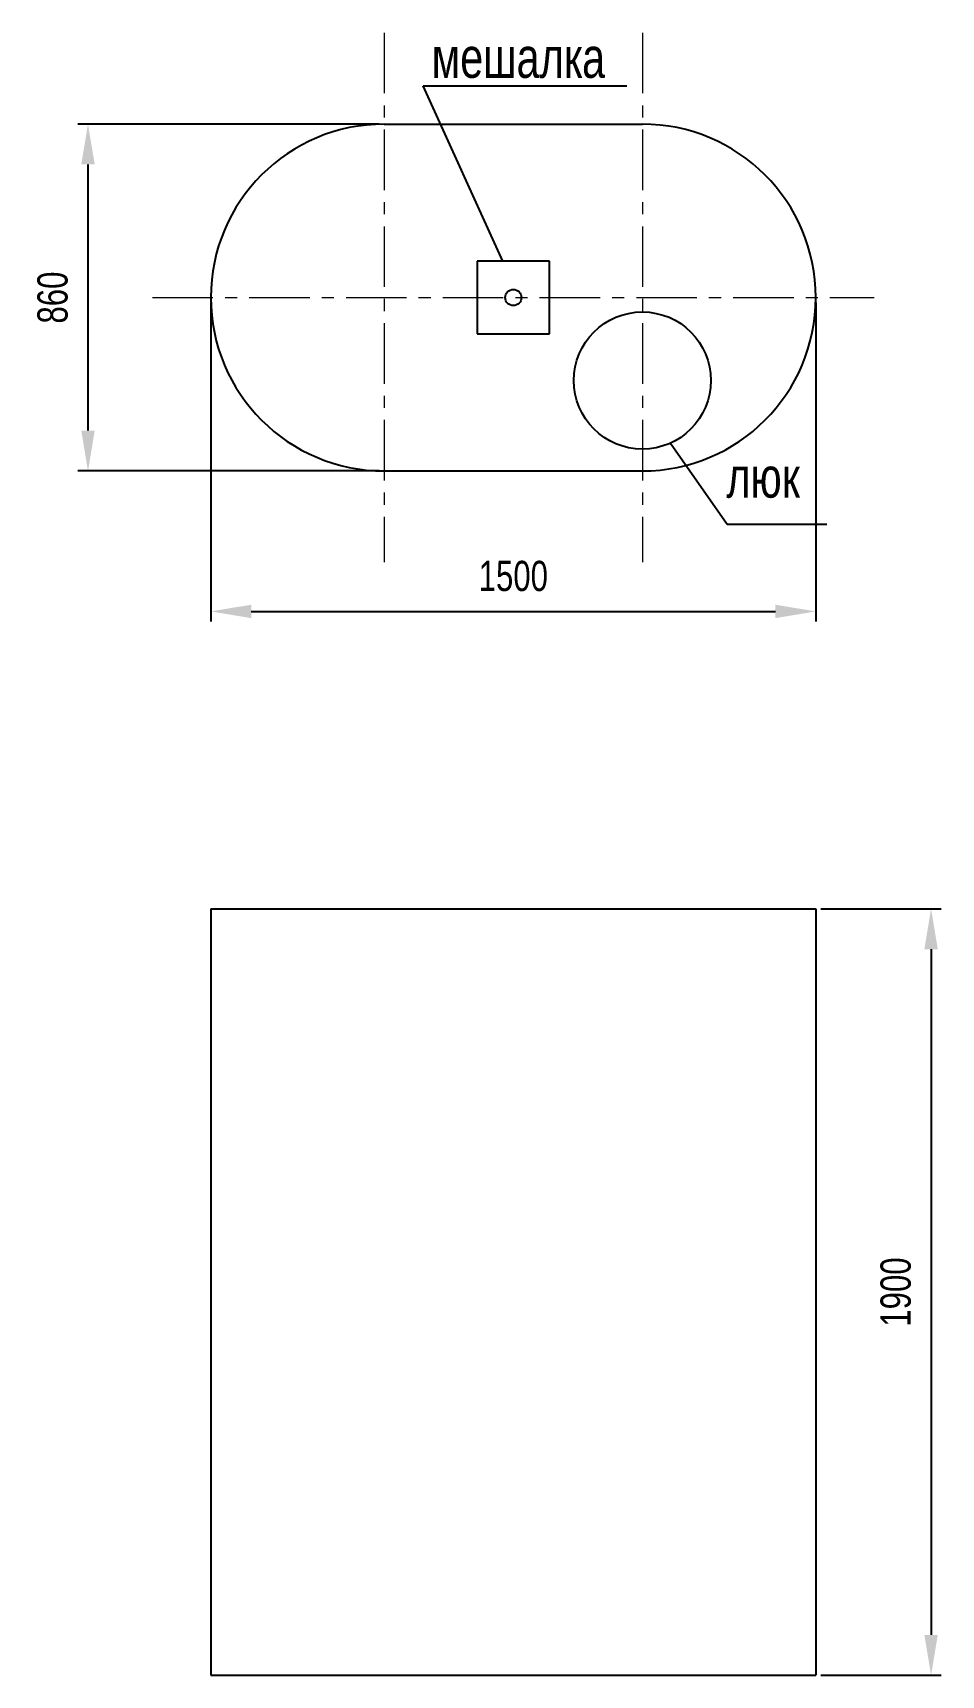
# Model space of a CAD drawing. Extents: x 396036 to 1039004, y -164202 to -103357.
# Drawn here: x 396036 to 398289, y -107429 to -103357 of the extents above; entities outside this region: 2.
import ezdxf

# ---------------------------------------------------------------- set-up
doc = ezdxf.new("R2010")
doc.units = 0
doc.header["$LTSCALE"] = 300
doc.header["$MEASUREMENT"] = 0
doc.linetypes.add('ACAD_ISO04W100', pattern=[30, 24, -3, 0, -3])
doc.linetypes.add('CENTER', pattern=[2, 1.25, -0.25, 0.25, -0.25])
doc.layers.add('1', color=7, linetype='CONTINUOUS')
doc.layers.add('Трубы', color=1, linetype='CONTINUOUS')
doc.layers.add('А-Размеры', color=4, linetype='CONTINUOUS', lineweight=20)
doc.layers.add('Осевые линии', color=7, linetype='CENTER', lineweight=9)
doc.styles.add('MONARCH', font='monarch', dxfattribs={"width": 0.77})
doc.styles.add('MONARCH0', font='monarch0.shx', dxfattribs={"width": 0.77})
doc.dimstyles.get("Standard").update_dxf_attribs({"dimtxt": 3, "dimasz": 3, "dimexe": 2.5, "dimexo": 2.5, "dimgap": 1.5, "dimtad": 0, "dimtih": 1, "dimtoh": 1, "dimdec": 0, "dimzin": 0, "dimdsep": 46, "dimtxsty": 'MONARCH0', "dimcen": -3, "dimdle": 1.25, "dimadec": 0, "dimazin": 0, "dimtfac": 0.75, "dimtdec": 0, "dimtofl": 0, "dimtmove": 2, "dimatfit": 3, "dimfxl": 1, "dimtvp": 1.5, "dimtolj": 1, "dimtzin": 0, "dimarcsym": 0})

# ---------------------------------------------------------------- blocks, each defined once
blk = doc.blocks.new('*D162')
at = {"layer": 'А-Размеры', "lineweight": -2, "ltscale": 0.4, "transparency": 16777216}
for p, q in [((396477.9, -104025.5), (396477.9, -104816.3)), ((397977.9, -104025.5), (397977.9, -104816.3))]:
    blk.add_line(p, q, dxfattribs=at)
at = {"layer": 'А-Размеры', "color": 0, "lineweight": -2, "ltscale": 0.4, "transparency": 16777216}
blk.add_line((396577.9, -104791.3), (397877.9, -104791.3), dxfattribs=at)
at = {"layer": 'А-Размеры', "color": 0, "ltscale": 0.4, "transparency": 16777216}
for points in [[(396577.9, -104774.7), (396577.9, -104808), (396477.9, -104791.3)], [(397877.9, -104774.7), (397877.9, -104808), (397977.9, -104791.3)]]:
    blk.add_solid(points, dxfattribs=at)
at = {"layer": 'А-Размеры', "ltscale": 0.4, "transparency": 16777216, "insert": (397227.9, -104703.8), "char_height": 75, "attachment_point": 5, "style": 'MONARCH0'}
blk.add_mtext('\\A1;1500', dxfattribs=at)
blk = doc.blocks.new('*D163')
at = {"layer": 'А-Размеры', "lineweight": -2, "ltscale": 0.4, "transparency": 16777216}
for p, q in [((396895.4, -103583), (396148.2, -103583)), ((396895.4, -104443), (396148.2, -104443))]:
    blk.add_line(p, q, dxfattribs=at)
at = {"layer": 'А-Размеры', "color": 0, "lineweight": -2, "ltscale": 0.4, "transparency": 16777216}
blk.add_line((396173.2, -103683), (396173.2, -104343), dxfattribs=at)
at = {"layer": 'А-Размеры', "color": 0, "ltscale": 0.4, "transparency": 16777216}
for points in [[(396156.5, -103683), (396189.9, -103683), (396173.2, -103583)], [(396156.5, -104343), (396189.9, -104343), (396173.2, -104443)]]:
    blk.add_solid(points, dxfattribs=at)
at = {"layer": 'А-Размеры', "ltscale": 0.4, "transparency": 16777216, "insert": (396085.7, -104013), "char_height": 75, "attachment_point": 5, "rotation": 90, "style": 'MONARCH0'}
blk.add_mtext('\\A1;860', dxfattribs=at)
blk = doc.blocks.new('*D164')
at = {"layer": 'А-Размеры', "lineweight": -2, "ltscale": 0.4, "transparency": 16777216}
for p, q in [((397990.4, -105529), (398288.8, -105529)), ((397990.4, -107429), (398288.8, -107429))]:
    blk.add_line(p, q, dxfattribs=at)
at = {"layer": 'А-Размеры', "color": 0, "lineweight": -2, "ltscale": 0.4, "transparency": 16777216}
blk.add_line((398263.8, -105629), (398263.8, -107329), dxfattribs=at)
at = {"layer": 'А-Размеры', "color": 0, "ltscale": 0.4, "transparency": 16777216}
for points in [[(398247.1, -105629), (398280.5, -105629), (398263.8, -105529)], [(398247.1, -107329), (398280.5, -107329), (398263.8, -107429)]]:
    blk.add_solid(points, dxfattribs=at)
at = {"layer": 'А-Размеры', "ltscale": 0.4, "transparency": 16777216, "insert": (398176.3, -106479), "char_height": 75, "attachment_point": 5, "rotation": 90, "style": 'MONARCH0'}
blk.add_mtext('\\A1;1900', dxfattribs=at)

msp = doc.modelspace()

# ---------------------------------------------------------------- linework, layer by layer
at = {"layer": '1', "ltscale": 0.4}
for p, q in [((397201.5, -103923), (397004.2, -103488.3)), ((397004.2, -103488.3), (397509.4, -103488.3)), ((396907.9, -103583), (397547.9, -103583)), ((397137.9, -103923), (397137.9, -104103)), ((397317.9, -103923), (397137.9, -103923)), ((397317.9, -104103), (397317.9, -103923)), ((397137.9, -104103), (397317.9, -104103)), ((397617.7, -104373.8), (397758.3, -104575.1)), ((396907.9, -104443), (397547.9, -104443)), ((397758.3, -104575.1), (398005.7, -104575.1)), ((396477.9, -105529), (396477.9, -107429)), ((396477.9, -105529), (397977.9, -105529)), ((397977.9, -105529), (397977.9, -107429)), ((396477.9, -107429), (397977.9, -107429))]:
    msp.add_line(p, q, dxfattribs=at)
for centre, radius in [((397227.9, -104013), 20), ((397547.9, -104218.7), 170)]:
    msp.add_circle(centre, radius, dxfattribs=at)
for centre, start, end in [((396907.9, -104013), 90, 270), ((397547.9, -104013), 270, 90)]:
    msp.add_arc(centre, 430, start, end, dxfattribs=at)
at = {"layer": 'Осевые линии', "ltscale": 0.4}
for p, q in [((396907.9, -103356.6), (396907.9, -104669.4)), ((397547.9, -103356.6), (397547.9, -104669.4)), ((396333.1, -104013), (398122.7, -104013))]:
    msp.add_line(p, q, dxfattribs=at)
at = {"layer": 'Трубы', "linetype": 'ACAD_ISO04W100', "ltscale": 0.015}
msp.add_line((423587.7, -163855.8), (423587.7, -164202.2), dxfattribs=at)

# ---------------------------------------------------------------- texts
at = {"layer": '1', "ltscale": 0.4, "attachment_point": 1, "style": 'MONARCH'}
for s, width, insert, char_height in [('мешалка', 283.598, (397025.3, -103368.2), 100), ('люк', 283.598, (397756.2, -104409.2), 100), ('11.10', 349.401, (1038639.1, -113651.5), 144)]:
    msp.add_mtext_dynamic_manual_height_columns(s, width=width, gutter_width=750, heights=[0], dxfattribs=dict(at, insert=insert, char_height=char_height))

# ---------------------------------------------------------------- dimensions: what is measured, and where the dimension line sits
at = {"layer": 'А-Размеры', "ltscale": 0.4}
for base, p1, p2, picture, middle in [((396173.2, -104443), (396907.9, -103583), (396907.9, -104443), '*D163', (396085.7, -104013)), ((398263.8, -107429), (397977.9, -105529), (397977.9, -107429), '*D164', (398176.3, -106479))]:
    dim = msp.add_linear_dim(base=base, p1=p1, p2=p2, angle=90, dimstyle='Standard', override={"dimscale": 50, "dimtxt": 1.5, "dimasz": 2, "dimexe": 0.5, "dimexo": 0.25, "dimgap": 1, "dimtad": 1, "dimtih": 0, "dimtoh": 0, "dimcen": 0.05, "dimdle": 1, "dimclre": 256, "dimclrt": 256, "dimtfac": 1, "dimtix": 1, "dimtofl": 1, "dimtvp": 2.25}, dxfattribs=at)
    dim.commit()
    dim.dimension.update_dxf_attribs({"geometry": picture, "text_midpoint": middle})
dim = msp.add_linear_dim(base=(397977.9, -104791.3), p1=(396477.9, -104013), p2=(397977.9, -104013), dimstyle='Standard', override={"dimscale": 50, "dimtxt": 1.5, "dimasz": 2, "dimexe": 0.5, "dimexo": 0.25, "dimgap": 1, "dimtad": 1, "dimtih": 0, "dimtoh": 0, "dimcen": 0.05, "dimdle": 1, "dimclre": 256, "dimclrt": 256, "dimtfac": 1, "dimtix": 1, "dimtofl": 1, "dimtvp": 2.25}, dxfattribs=at)
dim.commit()
dim.dimension.update_dxf_attribs({"geometry": '*D162', "text_midpoint": (397227.9, -104703.8)})

doc.saveas('drawing.dxf')
